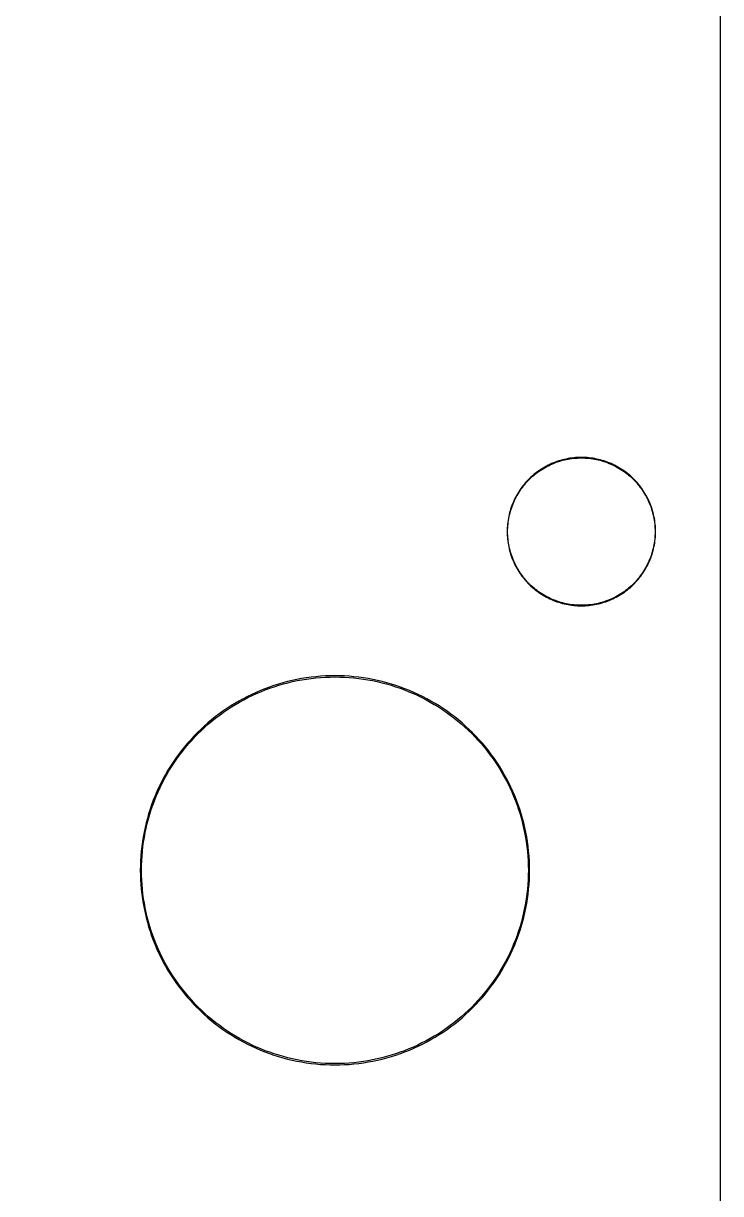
# Model space of a CAD drawing. Extents: x 3 to 63, y 0 to 129.
# Drawn here: x 48.96 to 63.33, y 78.31 to 102.44 of the extents above; entities that cross this region are included whole.
import ezdxf

# ---------------------------------------------------------------- set-up
doc = ezdxf.new("R2010")
doc.units = 0

msp = doc.modelspace()

# ---------------------------------------------------------------- linework, layer by layer
at = {"color": 5, "true_color": 0x0000ff}
msp.add_polyline3d([(63.33134, 0.3175, 0), (63.33134, 128.81762, 0), (2.71119, 128.81762, 0), (2.71119, 0.3175, 0), (63.33134, 0.3175, 0)], close=True, dxfattribs=at)
at = {"color": 34, "true_color": 0x008000}
for points in [[(2.7112, 0.3175, 0), (63.33134, 0.3175, 0), (63.33134, 128.81762, 0), (2.7112, 128.81762, 0), (2.7112, 0.3175, 0)], [(61.52831, 93.05868, 0), (61.49986, 93.0856, 0), (61.47091, 93.11202, 0), (61.44093, 93.13742, 0), (61.41045, 93.16231, 0), (61.37947, 93.18619, 0), (61.34772, 93.2093, 0), (61.31546, 93.23165, 0), (61.28244, 93.25324, 0), (61.24916, 93.27382, 0), (61.21513, 93.29363, 0), (61.18084, 93.31268, 0), (61.14579, 93.33071, 0), (61.14441, 93.33142, 0), (61.1091, 93.34844, 0), (61.07329, 93.36469, 0), (61.03722, 93.37993, 0), (61.00064, 93.39416, 0), (60.96381, 93.40762, 0), (60.92647, 93.42006, 0), (60.88888, 93.43149, 0), (60.85104, 93.44191, 0), (60.81294, 93.45131, 0), (60.77458, 93.45994, 0), (60.73597, 93.46756, 0), (60.69737, 93.47391, 0), (60.69584, 93.47415, 0), (60.65697, 93.47974, 0), (60.61786, 93.48431, 0), (60.57874, 93.48787, 0), (60.53963, 93.49041, 0), (60.50051, 93.49193, 0), (60.46114, 93.49244, 0), (60.42177, 93.49193, 0), (60.38265, 93.49041, 0), (60.34354, 93.48787, 0), (60.30442, 93.48431, 0), (60.26531, 93.47974, 0), (60.22644, 93.47415, 0), (60.22491, 93.47391, 0), (60.1863, 93.46756, 0), (60.1477, 93.45994, 0), (60.10934, 93.45131, 0), (60.07124, 93.44191, 0), (60.0334, 93.43149, 0), (59.9958, 93.42006, 0), (59.95847, 93.40762, 0), (59.92164, 93.39416, 0), (59.88506, 93.37993, 0), (59.84899, 93.36469, 0), (59.81318, 93.34844, 0), (59.77787, 93.33142, 0), (59.77649, 93.33071, 0), (59.74144, 93.31268, 0), (59.70715, 93.29363, 0), (59.67311, 93.27382, 0), (59.63984, 93.25324, 0), (59.60682, 93.23165, 0), (59.57456, 93.2093, 0), (59.54281, 93.18619, 0), (59.51182, 93.16231, 0), (59.48134, 93.13742, 0), (59.45137, 93.11202, 0), (59.42242, 93.0856, 0), (59.39397, 93.05868, 0), (59.36493, 93.02964, 0), (59.33801, 93.0012, 0), (59.31159, 92.97224, 0), (59.28619, 92.94227, 0), (59.2613, 92.91179, 0), (59.23742, 92.8808, 0), (59.21431, 92.84905, 0), (59.19196, 92.81679, 0), (59.17037, 92.78377, 0), (59.14979, 92.7505, 0), (59.12998, 92.71646, 0), (59.11093, 92.68217, 0), (59.0929, 92.64712, 0), (59.09219, 92.64574, 0), (59.07518, 92.61043, 0), (59.05892, 92.57462, 0), (59.04368, 92.53855, 0), (59.02946, 92.50198, 0), (59.01599, 92.46515, 0), (59.00355, 92.42781, 0), (58.99212, 92.39022, 0), (58.9817, 92.35237, 0), (58.97231, 92.31427, 0), (58.96367, 92.27592, 0), (58.95605, 92.23731, 0), (58.95595, 92.23668, 0), (58.9497, 92.1987, 0), (58.94946, 92.19717, 0), (58.94387, 92.15831, 0), (58.9393, 92.11919, 0), (58.93574, 92.08008, 0), (58.9332, 92.04096, 0), (58.93168, 92.00184, 0), (58.93117, 91.96247, 0), (58.93168, 91.9231, 0), (58.9332, 91.88399, 0), (58.93574, 91.84487, 0), (58.9393, 91.80576, 0), (58.94387, 91.76664, 0), (58.94946, 91.72778, 0), (58.9497, 91.72625, 0), (58.95605, 91.68764, 0), (58.96367, 91.64903, 0), (58.97231, 91.61068, 0), (58.9817, 91.57258, 0), (58.99212, 91.53473, 0), (59.00355, 91.49714, 0), (59.01599, 91.4598, 0), (59.02946, 91.42297, 0), (59.04368, 91.38639, 0), (59.05892, 91.35033, 0), (59.07518, 91.31451, 0), (59.09219, 91.27921, 0), (59.0929, 91.27783, 0), (59.11093, 91.24277, 0), (59.12998, 91.20848, 0), (59.14979, 91.17445, 0), (59.17037, 91.14117, 0), (59.19196, 91.10815, 0), (59.21431, 91.0759, 0), (59.23742, 91.04415, 0), (59.2613, 91.01316, 0), (59.28619, 90.98268, 0), (59.31159, 90.95271, 0), (59.33801, 90.92375, 0), (59.36493, 90.8953, 0), (59.36603, 90.89421, 0), (59.39286, 90.86738, 0), (59.39287, 90.86736, 0), (59.39397, 90.86627, 0), (59.42242, 90.83934, 0), (59.45137, 90.81293, 0), (59.48134, 90.78753, 0), (59.51182, 90.76263, 0), (59.54281, 90.73876, 0), (59.57456, 90.71564, 0), (59.60682, 90.69329, 0), (59.63984, 90.6717, 0), (59.67311, 90.65113, 0), (59.70715, 90.63132, 0), (59.74144, 90.61227, 0), (59.74282, 90.61156, 0), (59.77649, 90.59423, 0), (59.77787, 90.59353, 0), (59.81318, 90.57651, 0), (59.84899, 90.56025, 0), (59.88506, 90.54501, 0), (59.92164, 90.53079, 0), (59.95847, 90.51733, 0), (59.9958, 90.50488, 0), (60.0334, 90.49345, 0), (60.07124, 90.48304, 0), (60.10934, 90.47364, 0), (60.1477, 90.465, 0), (60.1863, 90.45738, 0), (60.22491, 90.45103, 0), (60.22644, 90.45079, 0), (60.26531, 90.4452, 0), (60.30442, 90.44063, 0), (60.34354, 90.43708, 0), (60.38265, 90.43454, 0), (60.42177, 90.43301, 0), (60.46114, 90.4325, 0), (60.50051, 90.43301, 0), (60.53963, 90.43454, 0), (60.57874, 90.43708, 0), (60.61786, 90.44063, 0), (60.65697, 90.4452, 0), (60.69584, 90.45079, 0), (60.69737, 90.45103, 0), (60.73597, 90.45738, 0), (60.77458, 90.465, 0), (60.81294, 90.47364, 0), (60.85104, 90.48304, 0), (60.88888, 90.49345, 0), (60.92647, 90.50488, 0), (60.96381, 90.51733, 0), (61.00064, 90.53079, 0), (61.03722, 90.54501, 0), (61.07329, 90.56025, 0), (61.1091, 90.57651, 0), (61.14441, 90.59353, 0), (61.14579, 90.59423, 0), (61.17946, 90.61156, 0), (61.18084, 90.61227, 0), (61.21513, 90.63132, 0), (61.24916, 90.65113, 0), (61.28244, 90.6717, 0), (61.31546, 90.69329, 0), (61.34772, 90.71564, 0), (61.37947, 90.73876, 0), (61.41045, 90.76263, 0), (61.44093, 90.78753, 0), (61.47091, 90.81293, 0), (61.49986, 90.83934, 0), (61.52831, 90.86627, 0), (61.52941, 90.86736, 0), (61.52942, 90.86738, 0), (61.55625, 90.89421, 0), (61.55735, 90.8953, 0), (61.58427, 90.92375, 0), (61.61069, 90.95271, 0), (61.63609, 90.98268, 0), (61.66098, 91.01316, 0), (61.68485, 91.04415, 0), (61.70797, 91.0759, 0), (61.73032, 91.10815, 0), (61.75191, 91.14117, 0), (61.77248, 91.17445, 0), (61.7923, 91.20848, 0), (61.81135, 91.24277, 0), (61.82938, 91.27783, 0), (61.83008, 91.27921, 0), (61.8471, 91.31451, 0), (61.86336, 91.35033, 0), (61.8786, 91.38639, 0), (61.89282, 91.42297, 0), (61.90628, 91.4598, 0), (61.91873, 91.49714, 0), (61.93016, 91.53473, 0), (61.94057, 91.57258, 0), (61.94997, 91.61068, 0), (61.95861, 91.64903, 0), (61.96623, 91.68764, 0), (61.97258, 91.72625, 0), (61.97282, 91.72778, 0), (61.97841, 91.76664, 0), (61.98298, 91.80576, 0), (61.98654, 91.84487, 0), (61.98908, 91.88399, 0), (61.9906, 91.9231, 0), (61.99111, 91.96247, 0), (61.9906, 92.00184, 0), (61.98908, 92.04096, 0), (61.98654, 92.08008, 0), (61.98298, 92.11919, 0), (61.97841, 92.15831, 0), (61.97282, 92.19717, 0), (61.97258, 92.1987, 0), (61.96633, 92.23668, 0), (61.96623, 92.23731, 0), (61.95861, 92.27592, 0), (61.94997, 92.31427, 0), (61.94057, 92.35237, 0), (61.93016, 92.39022, 0), (61.91873, 92.42781, 0), (61.90628, 92.46515, 0), (61.89282, 92.50198, 0), (61.8786, 92.53855, 0), (61.86336, 92.57462, 0), (61.8471, 92.61043, 0), (61.83008, 92.64574, 0), (61.82938, 92.64712, 0), (61.81135, 92.68217, 0), (61.7923, 92.71646, 0), (61.77248, 92.7505, 0), (61.75191, 92.78377, 0), (61.73032, 92.81679, 0), (61.70797, 92.84905, 0), (61.68485, 92.8808, 0), (61.66098, 92.91179, 0), (61.63609, 92.94227, 0), (61.61069, 92.97224, 0), (61.58427, 93.0012, 0), (61.55735, 93.02964, 0), (61.52831, 93.05868, 0)], [(60.53963, 90.44444, 0), (60.50051, 90.44292, 0), (60.46114, 90.44241, 0), (60.42177, 90.44292, 0), (60.38265, 90.44444, 0), (60.34354, 90.44698, 0), (60.30442, 90.45054, 0), (60.26531, 90.45511, 0), (60.22701, 90.46062, 0), (60.18937, 90.46681, 0), (60.15076, 90.47443, 0), (60.1124, 90.48306, 0), (60.0743, 90.49246, 0), (60.03646, 90.50287, 0), (59.99887, 90.5143, 0), (59.96153, 90.52675, 0), (59.9247, 90.54021, 0), (59.88812, 90.55444, 0), (59.85205, 90.56968, 0), (59.81624, 90.58593, 0), (59.78124, 90.6028, 0), (59.74726, 90.62028, 0), (59.71297, 90.63933, 0), (59.67894, 90.65914, 0), (59.64566, 90.67972, 0), (59.61264, 90.70131, 0), (59.58038, 90.72366, 0), (59.54863, 90.74677, 0), (59.51765, 90.77065, 0), (59.48717, 90.79554, 0), (59.45719, 90.82094, 0), (59.42824, 90.84736, 0), (59.39979, 90.87428, 0), (59.37295, 90.90112, 0), (59.34602, 90.92957, 0), (59.31961, 90.95853, 0), (59.29421, 90.9885, 0), (59.26931, 91.01898, 0), (59.24544, 91.04997, 0), (59.22232, 91.08172, 0), (59.19997, 91.11398, 0), (59.17838, 91.147, 0), (59.15781, 91.18027, 0), (59.138, 91.21431, 0), (59.11896, 91.24859, 0), (59.11895, 91.2486, 0), (59.10162, 91.28227, 0), (59.0846, 91.31757, 0), (59.06834, 91.35339, 0), (59.0531, 91.38946, 0), (59.03888, 91.42603, 0), (59.02542, 91.46286, 0), (59.01297, 91.5002, 0), (59.00154, 91.53779, 0), (58.99113, 91.57564, 0), (58.98173, 91.61374, 0), (58.97309, 91.65209, 0), (58.96547, 91.6907, 0), (58.95928, 91.72834, 0), (58.95378, 91.76664, 0), (58.9492, 91.80576, 0), (58.94565, 91.84487, 0), (58.94311, 91.88399, 0), (58.94158, 91.9231, 0), (58.94108, 91.96247, 0), (58.94158, 92.00184, 0), (58.94311, 92.04096, 0), (58.94565, 92.08008, 0), (58.9492, 92.11919, 0), (58.95378, 92.15831, 0), (58.95928, 92.19661, 0), (58.96547, 92.23425, 0), (58.97309, 92.27285, 0), (58.98173, 92.31121, 0), (58.99113, 92.34931, 0), (59.00154, 92.38715, 0), (59.01297, 92.42475, 0), (59.02542, 92.46208, 0), (59.03888, 92.49891, 0), (59.0531, 92.53549, 0), (59.06834, 92.57156, 0), (59.0846, 92.60737, 0), (59.10162, 92.64267, 0), (59.11895, 92.67635, 0), (59.138, 92.71064, 0), (59.15781, 92.74468, 0), (59.17838, 92.77795, 0), (59.19997, 92.81097, 0), (59.22232, 92.84323, 0), (59.24544, 92.87498, 0), (59.26931, 92.90597, 0), (59.29421, 92.93645, 0), (59.31961, 92.96642, 0), (59.34602, 92.99537, 0), (59.37295, 93.02382, 0), (59.39998, 93.05085, 0), (59.42824, 93.07759, 0), (59.45719, 93.10401, 0), (59.48717, 93.12941, 0), (59.51765, 93.1543, 0), (59.54863, 93.17817, 0), (59.58038, 93.20129, 0), (59.61264, 93.22364, 0), (59.64566, 93.24523, 0), (59.67894, 93.2658, 0), (59.71297, 93.28562, 0), (59.74726, 93.30467, 0), (59.78123, 93.32215, 0), (59.81624, 93.33901, 0), (59.85205, 93.35527, 0), (59.88812, 93.37051, 0), (59.9247, 93.38473, 0), (59.96153, 93.3982, 0), (59.99887, 93.41064, 0), (60.03646, 93.42207, 0), (60.0743, 93.43249, 0), (60.1124, 93.44188, 0), (60.15076, 93.45052, 0), (60.18937, 93.45814, 0), (60.22701, 93.46433, 0), (60.26531, 93.46984, 0), (60.30442, 93.47441, 0), (60.34354, 93.47796, 0), (60.38265, 93.4805, 0), (60.42177, 93.48203, 0), (60.46114, 93.48254, 0), (60.50051, 93.48203, 0), (60.53963, 93.4805, 0), (60.57874, 93.47796, 0), (60.61786, 93.47441, 0), (60.65697, 93.46984, 0), (60.6952, 93.46434, 0), (60.73291, 93.45814, 0), (60.77152, 93.45052, 0), (60.80987, 93.44188, 0), (60.84797, 93.43249, 0), (60.88582, 93.42207, 0), (60.92341, 93.41064, 0), (60.96075, 93.3982, 0), (60.99758, 93.38473, 0), (61.03416, 93.37051, 0), (61.07022, 93.35527, 0), (61.10604, 93.33901, 0), (61.14104, 93.32214, 0), (61.17502, 93.30467, 0), (61.20931, 93.28562, 0), (61.24334, 93.2658, 0), (61.27662, 93.24523, 0), (61.30964, 93.22364, 0), (61.34189, 93.20129, 0), (61.37364, 93.17817, 0), (61.40463, 93.1543, 0), (61.43511, 93.12941, 0), (61.46508, 93.10401, 0), (61.49404, 93.07759, 0), (61.52249, 93.05067, 0), (61.54932, 93.02384, 0), (61.54933, 93.02382, 0), (61.57626, 92.99537, 0), (61.60267, 92.96642, 0), (61.62807, 92.93645, 0), (61.65296, 92.90597, 0), (61.67684, 92.87498, 0), (61.69995, 92.84323, 0), (61.72231, 92.81097, 0), (61.7439, 92.77795, 0), (61.76447, 92.74468, 0), (61.78428, 92.71064, 0), (61.80333, 92.67635, 0), (61.82066, 92.64267, 0), (61.83768, 92.60737, 0), (61.85394, 92.57156, 0), (61.86918, 92.53549, 0), (61.8834, 92.49891, 0), (61.89686, 92.46208, 0), (61.90931, 92.42475, 0), (61.92074, 92.38715, 0), (61.93115, 92.34931, 0), (61.94055, 92.31121, 0), (61.94919, 92.27285, 0), (61.95681, 92.23425, 0), (61.96292, 92.19709, 0), (61.9685, 92.15831, 0), (61.97307, 92.11919, 0), (61.97663, 92.08008, 0), (61.97917, 92.04096, 0), (61.98069, 92.00184, 0), (61.9812, 91.96247, 0), (61.98069, 91.9231, 0), (61.97917, 91.88399, 0), (61.97663, 91.84487, 0), (61.97307, 91.80576, 0), (61.9685, 91.76664, 0), (61.96291, 91.72778, 0), (61.95681, 91.6907, 0), (61.94919, 91.65209, 0), (61.94055, 91.61374, 0), (61.93115, 91.57564, 0), (61.92074, 91.53779, 0), (61.90931, 91.5002, 0), (61.89686, 91.46286, 0), (61.8834, 91.42603, 0), (61.86918, 91.38946, 0), (61.85394, 91.35339, 0), (61.83768, 91.31757, 0), (61.82066, 91.28227, 0), (61.80333, 91.2486, 0), (61.80332, 91.24859, 0), (61.78428, 91.21431, 0), (61.76447, 91.18027, 0), (61.7439, 91.147, 0), (61.72231, 91.11398, 0), (61.69995, 91.08172, 0), (61.67684, 91.04997, 0), (61.65296, 91.01898, 0), (61.62807, 90.9885, 0), (61.60267, 90.95853, 0), (61.57626, 90.92957, 0), (61.54933, 90.90112, 0), (61.52249, 90.87428, 0), (61.49404, 90.84736, 0), (61.46508, 90.82094, 0), (61.43511, 90.79554, 0), (61.40463, 90.77065, 0), (61.37364, 90.74677, 0), (61.34189, 90.72366, 0), (61.30964, 90.70131, 0), (61.27662, 90.67972, 0), (61.24334, 90.65914, 0), (61.20931, 90.63933, 0), (61.17502, 90.62028, 0), (61.14104, 90.6028, 0), (61.10604, 90.58593, 0), (61.07022, 90.56968, 0), (61.03416, 90.55444, 0), (60.99758, 90.54021, 0), (60.96075, 90.52675, 0), (60.92341, 90.5143, 0), (60.88582, 90.50287, 0), (60.84797, 90.49246, 0), (60.80987, 90.48306, 0), (60.77152, 90.47443, 0), (60.73291, 90.46681, 0), (60.6952, 90.46061, 0), (60.65697, 90.45511, 0), (60.61786, 90.45054, 0), (60.57874, 90.44698, 0), (60.53963, 90.44444, 0)], [(55.28309, 88.98889, 0), (55.1848, 88.98534, 0), (55.08701, 88.97924, 0), (54.98896, 88.97086, 0), (54.89143, 88.96019, 0), (54.79414, 88.94698, 0), (54.79022, 88.94636, 0), (54.69345, 88.93062, 0), (54.59693, 88.91258, 0), (54.50091, 88.89226, 0), (54.40541, 88.86966, 0), (54.31041, 88.84476, 0), (54.21618, 88.81733, 0), (54.12245, 88.78761, 0), (54.02974, 88.75561, 0), (53.93754, 88.72157, 0), (53.84661, 88.685, 0), (53.75619, 88.64639, 0), (53.66703, 88.6055, 0), (53.57889, 88.56232, 0), (53.57535, 88.56051, 0), (53.48798, 88.5153, 0), (53.40213, 88.46806, 0), (53.31729, 88.41878, 0), (53.23372, 88.36722, 0), (53.15143, 88.31362, 0), (53.0704, 88.258, 0), (52.9909, 88.20059, 0), (52.91267, 88.14116, 0), (52.83621, 88.07969, 0), (52.76103, 88.0167, 0), (52.68737, 87.95142, 0), (52.61549, 87.88462, 0), (52.54513, 87.81629, 0), (52.54232, 87.81348, 0), (52.47399, 87.74312, 0), (52.40719, 87.67124, 0), (52.34191, 87.59758, 0), (52.27892, 87.5224, 0), (52.21745, 87.44594, 0), (52.15802, 87.36771, 0), (52.10061, 87.28821, 0), (52.04499, 87.20718, 0), (51.99139, 87.12489, 0), (51.93983, 87.04132, 0), (51.89056, 86.95649, 0), (51.84331, 86.87063, 0), (51.7981, 86.78326, 0), (51.7963, 86.77972, 0), (51.75312, 86.69158, 0), (51.71222, 86.60243, 0), (51.67361, 86.512, 0), (51.63704, 86.42107, 0), (51.603, 86.32887, 0), (51.571, 86.23616, 0), (51.54128, 86.14243, 0), (51.51385, 86.0482, 0), (51.48896, 85.9532, 0), (51.46635, 85.8577, 0), (51.44603, 85.76169, 0), (51.428, 85.66517, 0), (51.4278, 85.66392, 0), (51.41225, 85.56839, 0), (51.41163, 85.56447, 0), (51.39842, 85.46719, 0), (51.38775, 85.36965, 0), (51.37937, 85.27161, 0), (51.37327, 85.17382, 0), (51.36972, 85.07552, 0), (51.36845, 84.97747, 0), (51.36972, 84.87943, 0), (51.37327, 84.78113, 0), (51.37937, 84.68334, 0), (51.38775, 84.5853, 0), (51.39842, 84.48776, 0), (51.41163, 84.39048, 0), (51.41225, 84.38655, 0), (51.428, 84.28978, 0), (51.44603, 84.19326, 0), (51.46635, 84.09725, 0), (51.48896, 84.00174, 0), (51.51385, 83.90675, 0), (51.54128, 83.81251, 0), (51.571, 83.71879, 0), (51.603, 83.62608, 0), (51.63704, 83.53388, 0), (51.67361, 83.44293, 0), (51.71222, 83.35252, 0), (51.75312, 83.26336, 0), (51.7963, 83.17523, 0), (51.7981, 83.17169, 0), (51.84331, 83.08431, 0), (51.89056, 82.99845, 0), (51.93983, 82.91361, 0), (51.99139, 82.83006, 0), (52.04499, 82.74776, 0), (52.10061, 82.66674, 0), (52.15802, 82.58723, 0), (52.21745, 82.509, 0), (52.27892, 82.43255, 0), (52.34191, 82.35736, 0), (52.40719, 82.2837, 0), (52.47399, 82.21182, 0), (52.54232, 82.14145, 0), (52.54513, 82.13865, 0), (52.61549, 82.07033, 0), (52.68737, 82.00353, 0), (52.76103, 81.93825, 0), (52.83621, 81.87526, 0), (52.91267, 81.81379, 0), (52.9909, 81.75435, 0), (53.0704, 81.69695, 0), (53.15143, 81.64131, 0), (53.23372, 81.58772, 0), (53.31729, 81.53617, 0), (53.40213, 81.48689, 0), (53.48798, 81.43965, 0), (53.57535, 81.39443, 0), (53.57889, 81.39263, 0), (53.66703, 81.34945, 0), (53.75619, 81.30856, 0), (53.84661, 81.26994, 0), (53.93754, 81.23336, 0), (54.02974, 81.19934, 0), (54.12245, 81.16733, 0), (54.21618, 81.1376, 0), (54.31041, 81.11018, 0), (54.40541, 81.08529, 0), (54.50091, 81.06268, 0), (54.59693, 81.04236, 0), (54.69345, 81.02433, 0), (54.79022, 81.00857, 0), (54.79414, 81.00796, 0), (54.89143, 80.99475, 0), (54.98896, 80.98408, 0), (55.08701, 80.9757, 0), (55.1848, 80.96961, 0), (55.28309, 80.96605, 0), (55.38114, 80.96478, 0), (55.47918, 80.96605, 0), (55.57748, 80.96961, 0), (55.67527, 80.9757, 0), (55.77332, 80.98408, 0), (55.87085, 80.99475, 0), (55.96813, 81.00796, 0), (55.97206, 81.00857, 0), (56.06883, 81.02433, 0), (56.16535, 81.04236, 0), (56.26136, 81.06268, 0), (56.35687, 81.08529, 0), (56.45186, 81.11018, 0), (56.5461, 81.1376, 0), (56.63982, 81.16733, 0), (56.73253, 81.19934, 0), (56.82474, 81.23336, 0), (56.91567, 81.26994, 0), (57.00609, 81.30856, 0), (57.09525, 81.34945, 0), (57.18338, 81.39263, 0), (57.18692, 81.39443, 0), (57.2743, 81.43965, 0), (57.36015, 81.48689, 0), (57.44499, 81.53617, 0), (57.52855, 81.58772, 0), (57.61085, 81.64131, 0), (57.69188, 81.69695, 0), (57.77138, 81.75435, 0), (57.84961, 81.81379, 0), (57.92606, 81.87526, 0), (58.00125, 81.93825, 0), (58.07491, 82.00353, 0), (58.14679, 82.07033, 0), (58.21715, 82.13865, 0), (58.21996, 82.14145, 0), (58.28828, 82.21182, 0), (58.35509, 82.2837, 0), (58.42036, 82.35736, 0), (58.48336, 82.43255, 0), (58.54482, 82.509, 0), (58.60426, 82.58723, 0), (58.66166, 82.66674, 0), (58.71729, 82.74776, 0), (58.77088, 82.83006, 0), (58.82245, 82.91361, 0), (58.87172, 82.99845, 0), (58.91897, 83.08431, 0), (58.96418, 83.17169, 0), (58.96598, 83.17523, 0), (59.00916, 83.26336, 0), (59.05006, 83.35252, 0), (59.08866, 83.44293, 0), (59.12524, 83.53388, 0), (59.15928, 83.62608, 0), (59.19128, 83.71879, 0), (59.221, 83.81251, 0), (59.24843, 83.90675, 0), (59.27332, 84.00174, 0), (59.29593, 84.09725, 0), (59.31625, 84.19326, 0), (59.33428, 84.28978, 0), (59.35003, 84.38655, 0), (59.35065, 84.39048, 0), (59.36386, 84.48776, 0), (59.37453, 84.5853, 0), (59.38291, 84.68334, 0), (59.38901, 84.78113, 0), (59.39256, 84.87943, 0), (59.39383, 84.97747, 0), (59.39256, 85.07552, 0), (59.38901, 85.17382, 0), (59.38291, 85.27161, 0), (59.37453, 85.36965, 0), (59.36386, 85.46719, 0), (59.35065, 85.56447, 0), (59.35003, 85.56839, 0), (59.33448, 85.66392, 0), (59.33428, 85.66517, 0), (59.31625, 85.76169, 0), (59.29593, 85.8577, 0), (59.27332, 85.9532, 0), (59.24843, 86.0482, 0), (59.221, 86.14243, 0), (59.19128, 86.23616, 0), (59.15928, 86.32887, 0), (59.12524, 86.42107, 0), (59.08866, 86.512, 0), (59.05006, 86.60243, 0), (59.00916, 86.69158, 0), (58.96598, 86.77972, 0), (58.96418, 86.78326, 0), (58.91897, 86.87063, 0), (58.87172, 86.95649, 0), (58.82245, 87.04132, 0), (58.77088, 87.12489, 0), (58.71729, 87.20718, 0), (58.66166, 87.28821, 0), (58.60426, 87.36771, 0), (58.54482, 87.44594, 0), (58.48336, 87.5224, 0), (58.42036, 87.59758, 0), (58.35509, 87.67124, 0), (58.28828, 87.74312, 0), (58.21996, 87.81348, 0), (58.21715, 87.81629, 0), (58.14679, 87.88462, 0), (58.07491, 87.95142, 0), (58.00125, 88.0167, 0), (57.92606, 88.07969, 0), (57.84961, 88.14116, 0), (57.77138, 88.20059, 0), (57.69188, 88.258, 0), (57.61085, 88.31362, 0), (57.52855, 88.36722, 0), (57.44499, 88.41878, 0), (57.36015, 88.46806, 0), (57.2743, 88.5153, 0), (57.18692, 88.56051, 0), (57.18338, 88.56232, 0), (57.09525, 88.6055, 0), (57.00609, 88.64639, 0), (56.91567, 88.685, 0), (56.82474, 88.72157, 0), (56.73253, 88.75561, 0), (56.63982, 88.78761, 0), (56.5461, 88.81733, 0), (56.45186, 88.84476, 0), (56.35687, 88.86966, 0), (56.26136, 88.89226, 0), (56.16535, 88.91258, 0), (56.06883, 88.93062, 0), (55.97206, 88.94636, 0), (55.96813, 88.94698, 0), (55.87085, 88.96019, 0), (55.77332, 88.97086, 0), (55.67527, 88.97924, 0), (55.57748, 88.98534, 0), (55.47918, 88.98889, 0), (55.38114, 88.99017, 0), (55.28309, 88.98889, 0)], [(55.57748, 80.995, 0), (55.47918, 80.99145, 0), (55.38114, 80.99017, 0), (55.28309, 80.99145, 0), (55.1848, 80.995, 0), (55.08701, 81.00109, 0), (54.98896, 81.00948, 0), (54.89143, 81.02015, 0), (54.79487, 81.03326, 0), (54.7013, 81.04849, 0), (54.60478, 81.06652, 0), (54.50876, 81.08683, 0), (54.41326, 81.10945, 0), (54.31826, 81.13433, 0), (54.22403, 81.16177, 0), (54.1303, 81.19149, 0), (54.03759, 81.22349, 0), (53.94539, 81.25753, 0), (53.85446, 81.29411, 0), (53.76404, 81.33271, 0), (53.67488, 81.37361, 0), (53.58756, 81.41639, 0), (53.50291, 81.4602, 0), (53.41706, 81.50744, 0), (53.33222, 81.55672, 0), (53.24865, 81.60827, 0), (53.16636, 81.66186, 0), (53.08533, 81.7175, 0), (53.00583, 81.7749, 0), (52.9276, 81.83434, 0), (52.85114, 81.89581, 0), (52.77596, 81.9588, 0), (52.7023, 82.02408, 0), (52.63042, 82.09088, 0), (52.56148, 82.15782, 0), (52.49454, 82.22675, 0), (52.42774, 82.29863, 0), (52.36246, 82.37229, 0), (52.29947, 82.44748, 0), (52.238, 82.52392, 0), (52.17857, 82.60216, 0), (52.12116, 82.68167, 0), (52.06554, 82.76269, 0), (52.01194, 82.84499, 0), (51.96038, 82.92855, 0), (51.91111, 83.01339, 0), (51.86386, 83.09923, 0), (51.81989, 83.18422, 0), (51.77727, 83.27122, 0), (51.73638, 83.36037, 0), (51.69777, 83.45079, 0), (51.6612, 83.54173, 0), (51.62716, 83.63393, 0), (51.59516, 83.72664, 0), (51.56544, 83.82035, 0), (51.53801, 83.9146, 0), (51.51311, 84.00959, 0), (51.49051, 84.1051, 0), (51.47019, 84.20111, 0), (51.45215, 84.29763, 0), (51.43694, 84.39114, 0), (51.42382, 84.48776, 0), (51.41315, 84.5853, 0), (51.40477, 84.68334, 0), (51.39867, 84.78113, 0), (51.39512, 84.87943, 0), (51.39385, 84.97747, 0), (51.39512, 85.07552, 0), (51.39867, 85.17382, 0), (51.40477, 85.27161, 0), (51.41315, 85.36965, 0), (51.42382, 85.46719, 0), (51.43693, 85.56376, 0), (51.45215, 85.65732, 0), (51.47019, 85.75384, 0), (51.49051, 85.84985, 0), (51.51311, 85.94535, 0), (51.53801, 86.04035, 0), (51.56544, 86.13458, 0), (51.59516, 86.22831, 0), (51.62716, 86.32102, 0), (51.66119, 86.4132, 0), (51.6612, 86.41322, 0), (51.69777, 86.50415, 0), (51.73638, 86.59458, 0), (51.77727, 86.68373, 0), (51.81988, 86.77072, 0), (51.86386, 86.8557, 0), (51.91111, 86.94156, 0), (51.96038, 87.02639, 0), (52.01194, 87.10996, 0), (52.06554, 87.19225, 0), (52.12116, 87.27328, 0), (52.17857, 87.35278, 0), (52.238, 87.43101, 0), (52.29947, 87.50747, 0), (52.36246, 87.58265, 0), (52.42774, 87.65631, 0), (52.49454, 87.72819, 0), (52.56149, 87.79712, 0), (52.63042, 87.86407, 0), (52.7023, 87.93087, 0), (52.77596, 87.99615, 0), (52.85114, 88.05914, 0), (52.9276, 88.12061, 0), (53.00583, 88.18004, 0), (53.08533, 88.23745, 0), (53.16636, 88.29307, 0), (53.24865, 88.34667, 0), (53.33222, 88.39823, 0), (53.41706, 88.44751, 0), (53.50291, 88.49475, 0), (53.58789, 88.53873, 0), (53.67488, 88.58134, 0), (53.76404, 88.62223, 0), (53.85446, 88.66084, 0), (53.94539, 88.69742, 0), (54.03759, 88.73145, 0), (54.1303, 88.76346, 0), (54.22403, 88.79317, 0), (54.31826, 88.82061, 0), (54.41326, 88.8455, 0), (54.50876, 88.8681, 0), (54.60478, 88.88842, 0), (54.7013, 88.90646, 0), (54.79487, 88.92169, 0), (54.89143, 88.93479, 0), (54.98896, 88.94546, 0), (55.08701, 88.95384, 0), (55.1848, 88.95994, 0), (55.28309, 88.9635, 0), (55.38114, 88.96477, 0), (55.47918, 88.9635, 0), (55.57748, 88.95994, 0), (55.67527, 88.95384, 0), (55.77332, 88.94546, 0), (55.87085, 88.93479, 0), (55.96746, 88.92168, 0), (56.06098, 88.90646, 0), (56.1575, 88.88842, 0), (56.25351, 88.8681, 0), (56.34902, 88.8455, 0), (56.44401, 88.82061, 0), (56.53825, 88.79317, 0), (56.63197, 88.76346, 0), (56.72468, 88.73145, 0), (56.81689, 88.69742, 0), (56.90782, 88.66084, 0), (56.99824, 88.62223, 0), (57.0874, 88.58134, 0), (57.17438, 88.53872, 0), (57.25937, 88.49475, 0), (57.34522, 88.44751, 0), (57.43006, 88.39823, 0), (57.51362, 88.34667, 0), (57.59592, 88.29307, 0), (57.67695, 88.23745, 0), (57.75645, 88.18004, 0), (57.83468, 88.12061, 0), (57.91113, 88.05914, 0), (57.98632, 87.99615, 0), (58.05998, 87.93087, 0), (58.13186, 87.86407, 0), (58.20079, 87.79713, 0), (58.26773, 87.72819, 0), (58.33454, 87.65631, 0), (58.39981, 87.58265, 0), (58.46281, 87.50747, 0), (58.52427, 87.43101, 0), (58.58371, 87.35278, 0), (58.64111, 87.27328, 0), (58.69674, 87.19225, 0), (58.75033, 87.10996, 0), (58.8019, 87.02639, 0), (58.85117, 86.94156, 0), (58.89842, 86.8557, 0), (58.94221, 86.77108, 0), (58.985, 86.68373, 0), (59.0259, 86.59458, 0), (59.06451, 86.50415, 0), (59.10108, 86.41322, 0), (59.10109, 86.4132, 0), (59.13512, 86.32102, 0), (59.16712, 86.22831, 0), (59.19684, 86.13458, 0), (59.22427, 86.04035, 0), (59.24916, 85.94535, 0), (59.27177, 85.84985, 0), (59.29209, 85.75384, 0), (59.31012, 85.65732, 0), (59.32535, 85.56374, 0), (59.33846, 85.46719, 0), (59.34913, 85.36965, 0), (59.35751, 85.27161, 0), (59.3636, 85.17382, 0), (59.36716, 85.07552, 0), (59.36843, 84.97747, 0), (59.36716, 84.87943, 0), (59.3636, 84.78113, 0), (59.35751, 84.68334, 0), (59.34913, 84.5853, 0), (59.33846, 84.48776, 0), (59.32534, 84.39115, 0), (59.31012, 84.29763, 0), (59.29209, 84.20111, 0), (59.27177, 84.1051, 0), (59.24916, 84.00959, 0), (59.22427, 83.9146, 0), (59.19684, 83.82035, 0), (59.16712, 83.72664, 0), (59.13512, 83.63393, 0), (59.10108, 83.54173, 0), (59.06451, 83.45079, 0), (59.0259, 83.36037, 0), (58.985, 83.27122, 0), (58.9422, 83.18386, 0), (58.89842, 83.09923, 0), (58.85117, 83.01339, 0), (58.8019, 82.92855, 0), (58.75033, 82.84499, 0), (58.69674, 82.76269, 0), (58.64111, 82.68167, 0), (58.58371, 82.60216, 0), (58.52427, 82.52392, 0), (58.46281, 82.44748, 0), (58.39981, 82.37229, 0), (58.33454, 82.29863, 0), (58.26773, 82.22675, 0), (58.20079, 82.15782, 0), (58.13186, 82.09088, 0), (58.05998, 82.02408, 0), (57.98632, 81.9588, 0), (57.91113, 81.89581, 0), (57.83468, 81.83434, 0), (57.75645, 81.7749, 0), (57.67695, 81.7175, 0), (57.59592, 81.66186, 0), (57.51362, 81.60827, 0), (57.43006, 81.55672, 0), (57.34522, 81.50744, 0), (57.25937, 81.4602, 0), (57.17471, 81.41639, 0), (57.0874, 81.37361, 0), (56.99824, 81.33271, 0), (56.90782, 81.29411, 0), (56.81689, 81.25753, 0), (56.72468, 81.22349, 0), (56.63197, 81.19149, 0), (56.53825, 81.16177, 0), (56.44401, 81.13433, 0), (56.34902, 81.10945, 0), (56.25351, 81.08683, 0), (56.1575, 81.06652, 0), (56.06098, 81.04849, 0), (55.96746, 81.03327, 0), (55.87085, 81.02015, 0), (55.77332, 81.00948, 0), (55.67527, 81.00109, 0), (55.57748, 80.995, 0)]]:
    msp.add_polyline3d(points, close=True, dxfattribs=at)

doc.saveas('drawing.dxf')
